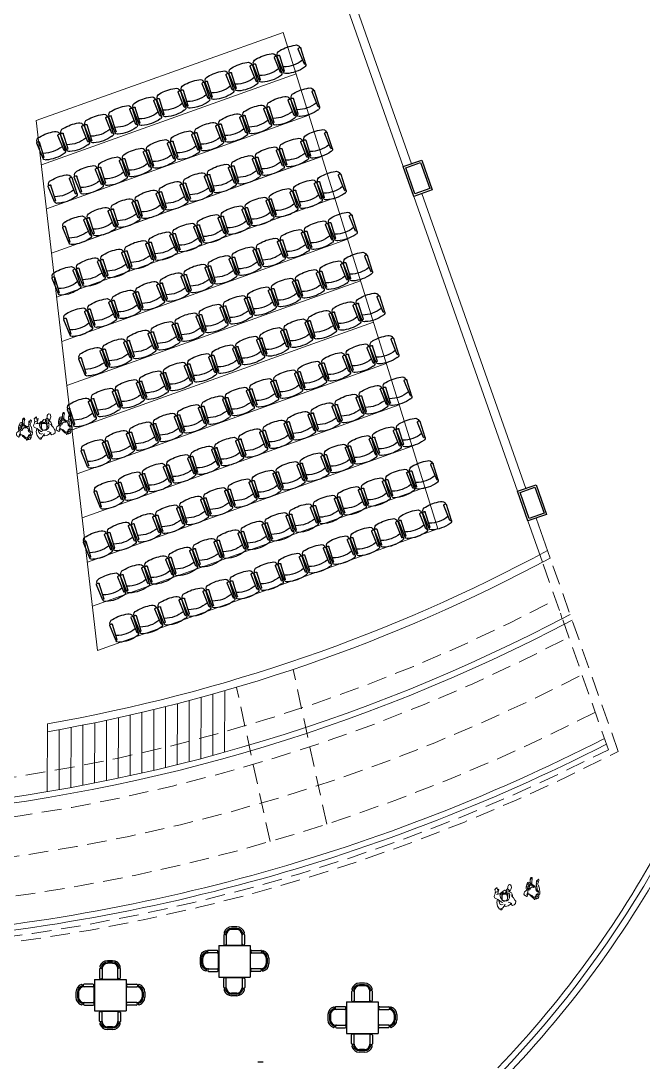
# Model space of a CAD drawing. Header units: millimetres. Extents: x 383 to 523, y 252 to 344.
# Drawn here: x 434.99 to 450.79, y 279.13 to 305.58 of the extents above; entities that cross this region are included whole.
import ezdxf

# ---------------------------------------------------------------- set-up
doc = ezdxf.new("R2010")
doc.units = ezdxf.units.MM
doc.header["$MEASUREMENT"] = 0
doc.linetypes.add('ACAD_ISO02W100', pattern=[15, 12, -3])
doc.linetypes.add('DASHED', pattern=[0.75, 0.5, -0.25])
doc.layers.add('cubierta', color=1, linetype='ACAD_ISO02W100', lineweight=15)
doc.layers.add('muros', color=5, linetype='Continuous', lineweight=30)
doc.layers.add('muebles', color=193, linetype='Continuous')

# ---------------------------------------------------------------- blocks, each defined once
blk = doc.blocks.new('sillas')
for p, q in [((-0.864, -0.083), (-0.88, -0.471)), ((-0.833, -0.098), (-0.866, -0.098)), ((-0.831, -0.1), (-0.816, -0.471)), ((-0.81, -0.032), (-0.83, -0.038)), ((-0.366, -0.032), (-0.346, -0.038)), ((-0.345, -0.1), (-0.36, -0.471)), ((-0.343, -0.098), (-0.315, -0.098)), ((-0.312, -0.083), (-0.296, -0.471)), ((-0.276, -0.083), (-0.292, -0.471)), ((-0.245, -0.098), (-0.278, -0.098)), ((-0.243, -0.1), (-0.228, -0.471)), ((-0.222, -0.032), (-0.242, -0.038)), ((0.222, -0.032), (0.242, -0.038)), ((0.243, -0.1), (0.228, -0.471)), ((0.245, -0.098), (0.273, -0.098)), ((0.276, -0.083), (0.292, -0.471)), ((-0.857, -0.49), (-0.839, -0.49)), ((-0.319, -0.49), (-0.337, -0.49)), ((-0.269, -0.49), (-0.251, -0.49)), ((0.269, -0.49), (0.251, -0.49))]:
    blk.add_line(p, q)
at = {"extrusion": (0, 0, -1)}
for centre, major_axis, start_param, end_param in [((-0.588, -0.865), (0, 0.865), 6.012219, 6.554151), ((0, -0.865), (0, 0.865), 6.012219, 6.554151), ((-0.816, -0.086), (0, 0.05), 4.756727, 5.996604), ((-0.833, -0.1), (0, 0.00125), 0, 1.526458), ((-0.588, -0.91), (0, 0.752), 5.961717, 6.604653), ((-0.36, -0.086), (0, 0.05), 0.286582, 1.526458), ((-0.343, -0.1), (0, 0.00125), 4.756727, 6.283185), ((-0.228, -0.086), (0, 0.05), 4.756727, 5.996604), ((-0.245, -0.1), (0, 0.00125), 0, 1.526458), ((0, -0.91), (0, 0.752), 5.961717, 6.604653), ((0.228, -0.086), (0, 0.05), 0.286582, 1.526458), ((0.245, -0.1), (0, 0.00125), 4.756727, 6.283185), ((-0.862, -0.471), (0, 0.0192), 2.888252, 4.744314), ((-0.834, -0.471), (0, 0.0192), 1.538871, 3.394933), ((-0.342, -0.471), (0, 0.0192), 2.888252, 4.744314), ((-0.314, -0.471), (0, 0.0192), 1.538871, 3.394933), ((-0.274, -0.471), (0, 0.0192), 2.888252, 4.744314), ((-0.246, -0.471), (0, 0.0192), 1.538871, 3.394933), ((0.246, -0.471), (0, 0.0192), 2.888252, 4.744314), ((0.274, -0.471), (0, 0.0192), 1.538871, 3.394933), ((-0.775, -0.489), (0, 0.0923), 3.135407, 4.699897), ((-0.588, 0.448), (0, 1.048), 2.954833, 3.328352), ((-0.401, -0.489), (0, 0.0923), 1.583289, 3.147778), ((-0.187, -0.489), (0, 0.0923), 3.135407, 4.699897), ((0, 0.448), (0, 1.048), 2.954833, 3.328352), ((0.187, -0.489), (0, 0.0923), 1.583289, 3.147778)]:
    blk.add_ellipse(centre, major_axis=major_axis, ratio=0.958333, start_param=start_param, end_param=end_param, dxfattribs=at)
blk = doc.blocks.new('h2')
at = {"layer": 'muebles', "lineweight": 0}
for p, q in [((-0.334, 0.036), (-0.331, 0.054)), ((-0.321, 0.016), (-0.334, 0.036)), ((-0.331, 0.054), (-0.311, 0.067)), ((-0.288, 0.008), (-0.321, 0.016)), ((-0.311, 0.08), (-0.239, 0.126)), ((-0.31, 0.055), (-0.311, 0.08)), ((-0.283, -0.002), (-0.31, 0.055)), ((-0.239, 0.126), (-0.14, 0.141)), ((-0.209, 0.022), (-0.194, 0.054)), ((-0.196, -0.015), (-0.209, 0.022)), ((-0.194, 0.054), (-0.157, 0.073)), ((-0.157, 0.073), (-0.078, 0.095)), ((-0.147, -0.01), (-0.139, 0.024)), ((-0.14, 0.141), (-0.06, 0.118)), ((-0.139, 0.024), (-0.096, 0.07)), ((-0.083, 0.008), (-0.102, -0.01)), ((-0.096, 0.07), (-0.063, 0.111)), ((-0.05, 0.027), (-0.083, 0.008)), ((-0.079, -0.004), (-0.044, 0)), ((-0.063, 0.111), (-0.04, 0.154)), ((-0.059, 0.005), (-0.056, 0.01)), ((-0.055, -0.002), (-0.059, 0.005)), ((-0.056, 0.01), (-0.025, 0)), ((-0.023, 0.039), (-0.05, 0.027)), ((-0.044, 0), (-0.009, 0.002)), ((-0.04, 0.154), (-0.022, 0.187)), ((0.021, 0.045), (-0.023, 0.039)), ((-0.022, 0.187), (0.014, 0.198)), ((-0.014, -0.002), (0.026, 0.004)), ((-0.009, 0.002), (0.019, -0.004)), ((0.014, 0.198), (0.051, 0.187)), ((0.052, 0.05), (0.021, 0.045)), ((0.026, 0.004), (0.07, -0.009)), ((0.051, 0.187), (0.084, 0.17)), ((0.056, 0.014), (0.052, 0.05)), ((0.065, 0.045), (0.056, 0.014)), ((0.072, 0.108), (0.064, 0.137)), ((0.077, 0.029), (0.065, 0.045)), ((0.069, 0.106), (0.069, 0.09)), ((0.069, 0.09), (0.075, 0.059)), ((0.077, 0.1), (0.072, 0.108)), ((0.075, 0.059), (0.084, 0.036)), ((0.102, 0.091), (0.077, 0.1)), ((0.087, 0.003), (0.077, 0.029)), ((0.084, 0.17), (0.107, 0.17)), ((0.084, 0.036), (0.111, -0.001)), ((0.1, -0.015), (0.087, 0.003)), ((0.126, 0.101), (0.102, 0.091)), ((0.107, 0.17), (0.121, 0.152)), ((0.158, 0.165), (0.121, 0.156)), ((0.121, 0.152), (0.13, 0.118)), ((0.13, 0.118), (0.126, 0.101)), ((0.131, 0.098), (0.149, 0.082)), ((0.149, 0.082), (0.181, 0.072)), ((0.194, 0.17), (0.158, 0.165)), ((0.172, 0.101), (0.228, 0.106)), ((0.181, 0.091), (0.172, 0.101)), ((0.197, 0.08), (0.181, 0.091)), ((0.181, 0.072), (0.197, 0.08)), ((0.187, 0.156), (0.199, 0.16)), ((0.215, 0.151), (0.187, 0.156)), ((0.2, 0.167), (0.194, 0.17)), ((0.199, 0.16), (0.2, 0.167)), ((0.205, 0.141), (0.217, 0.142)), ((0.23, 0.137), (0.205, 0.141)), ((0.218, 0.149), (0.215, 0.151)), ((0.215, 0.123), (0.228, 0.126)), ((0.227, 0.121), (0.215, 0.123)), ((0.217, 0.142), (0.218, 0.149)), ((0.235, 0.113), (0.227, 0.121)), ((0.228, 0.126), (0.233, 0.134)), ((0.228, 0.106), (0.235, 0.113)), ((0.233, 0.134), (0.23, 0.137)), ((-0.241, -0.038), (-0.283, -0.002)), ((-0.25, -0.058), (-0.265, -0.019)), ((-0.259, -0.075), (-0.242, -0.056)), ((-0.244, -0.142), (-0.259, -0.075)), ((-0.216, -0.195), (-0.244, -0.142)), ((-0.242, -0.056), (-0.219, -0.053)), ((-0.211, -0.053), (-0.241, -0.038)), ((-0.239, -0.252), (-0.216, -0.219)), ((-0.227, -0.296), (-0.239, -0.252)), ((-0.219, -0.053), (-0.203, -0.065)), ((-0.186, -0.213), (-0.216, -0.195)), ((-0.216, -0.219), (-0.188, -0.218)), ((-0.203, -0.065), (-0.211, -0.053)), ((-0.191, -0.236), (-0.162, -0.191)), ((-0.188, -0.218), (-0.191, -0.236)), ((-0.162, -0.191), (-0.15, -0.15)), ((-0.102, -0.01), (-0.116, -0.029)), ((-0.116, -0.029), (-0.116, -0.066)), ((-0.116, -0.066), (-0.114, -0.116)), ((-0.114, -0.116), (-0.088, -0.16)), ((-0.109, -0.079), (-0.108, -0.048)), ((-0.105, -0.107), (-0.109, -0.079)), ((-0.108, -0.048), (-0.099, -0.026)), ((-0.092, -0.124), (-0.105, -0.107)), ((-0.099, -0.026), (-0.079, -0.004)), ((-0.078, -0.132), (-0.092, -0.124)), ((-0.088, -0.16), (-0.045, -0.186)), ((-0.055, -0.136), (-0.078, -0.132)), ((-0.055, -0.133), (-0.059, -0.137)), ((-0.059, -0.137), (-0.056, -0.141)), ((-0.056, -0.141), (-0.032, -0.138)), ((-0.031, -0.138), (-0.055, -0.136)), ((-0.03, -0.15), (-0.051, -0.142)), ((-0.004, -0.255), (-0.05, -0.293)), ((-0.045, -0.186), (0.006, -0.193)), ((-0.012, -0.138), (-0.031, -0.138)), ((0.011, -0.15), (-0.03, -0.15)), ((0.015, -0.133), (-0.012, -0.138)), ((0.013, -0.259), (-0.004, -0.255)), ((0.046, -0.264), (0.005, -0.268)), ((0.006, -0.193), (0.041, -0.198)), ((0.052, -0.145), (0.011, -0.15)), ((0.034, -0.224), (0.013, -0.259)), ((0.042, -0.127), (0.015, -0.133)), ((0.019, -0.004), (0.042, -0.007)), ((0.041, -0.198), (0.051, -0.168)), ((0.042, -0.007), (0.053, -0.012)), ((0.055, -0.115), (0.042, -0.127)), ((0.079, -0.249), (0.046, -0.264)), ((0.057, -0.032), (0.048, -0.017)), ((0.048, -0.115), (0.057, -0.1)), ((0.051, -0.168), (0.069, -0.195)), ((0.082, -0.132), (0.052, -0.145)), ((0.053, -0.012), (0.058, -0.021)), ((0.062, -0.1), (0.055, -0.115)), ((0.062, -0.051), (0.057, -0.032)), ((0.057, -0.1), (0.059, -0.086)), ((0.058, -0.021), (0.063, -0.037)), ((0.058, -0.065), (0.062, -0.051)), ((0.058, -0.076), (0.058, -0.065)), ((0.059, -0.086), (0.058, -0.076)), ((0.064, -0.09), (0.062, -0.1)), ((0.063, -0.037), (0.064, -0.053)), ((0.064, -0.053), (0.073, -0.059)), ((0.072, -0.081), (0.064, -0.085)), ((0.064, -0.085), (0.064, -0.09)), ((0.069, -0.195), (0.08, -0.176)), ((0.07, -0.009), (0.088, -0.017)), ((0.081, -0.075), (0.072, -0.081)), ((0.073, -0.059), (0.082, -0.064)), ((0.074, -0.048), (0.098, -0.042)), ((0.075, -0.091), (0.074, -0.091)), ((0.097, -0.099), (0.075, -0.091)), ((0.103, -0.214), (0.079, -0.249)), ((0.08, -0.176), (0.09, -0.149)), ((0.084, -0.069), (0.081, -0.075)), ((0.082, -0.064), (0.084, -0.069)), ((0.103, -0.109), (0.082, -0.132)), ((0.088, -0.017), (0.09, -0.024)), ((0.09, -0.024), (0.1, -0.015)), ((0.09, -0.149), (0.1, -0.132)), ((0.111, -0.001), (0.095, -0.006)), ((0.113, -0.109), (0.097, -0.099)), ((0.098, -0.042), (0.125, -0.032)), ((0.1, -0.132), (0.108, -0.114)), ((0.107, -0.195), (0.103, -0.214)), ((0.105, -0.208), (0.139, -0.204)), ((0.125, -0.185), (0.107, -0.195)), ((0.108, -0.114), (0.131, -0.132)), ((0.111, -0.009), (0.118, -0.024)), ((0.139, -0.117), (0.113, -0.109)), ((0.118, -0.024), (0.12, -0.029)), ((0.12, -0.211), (0.167, -0.236)), ((0.125, -0.032), (0.159, -0.071)), ((0.141, -0.16), (0.125, -0.185)), ((0.131, -0.132), (0.141, -0.16)), ((0.159, -0.071), (0.139, -0.117)), ((0.139, -0.204), (0.161, -0.188)), ((0.164, -0.122), (0.149, -0.109)), ((0.161, -0.188), (0.181, -0.168)), ((0.179, -0.147), (0.164, -0.122)), ((0.167, -0.236), (0.215, -0.254)), ((0.181, -0.168), (0.179, -0.147)), ((0.223, -0.163), (0.182, -0.147)), ((0.215, -0.254), (0.259, -0.252)), ((0.251, -0.167), (0.223, -0.163)), ((0.279, -0.183), (0.251, -0.167)), ((0.259, -0.252), (0.287, -0.239)), ((0.294, -0.209), (0.279, -0.183)), ((0.287, -0.239), (0.294, -0.209)), ((-0.198, -0.336), (-0.227, -0.296)), ((-0.139, -0.342), (-0.198, -0.336)), ((-0.112, -0.324), (-0.139, -0.342)), ((-0.05, -0.293), (-0.112, -0.324)), ((0.005, -0.268), (-0.02, -0.268))]:
    blk.add_line(p, q, dxfattribs=at)
blk = doc.blocks.new('m1')
at = {"lineweight": 0}
for p, q in [((-0.229, 0.084), (-0.232, 0.072)), ((-0.232, 0.072), (-0.223, 0.06)), ((-0.216, 0.113), (-0.229, 0.084)), ((-0.223, 0.06), (-0.208, 0.051)), ((-0.209, 0.131), (-0.216, 0.113)), ((-0.181, 0.146), (-0.209, 0.131)), ((-0.208, 0.051), (-0.179, 0.052)), ((-0.165, 0.008), (-0.199, -0.017)), ((-0.183, 0.071), (-0.189, 0.066)), ((-0.162, 0.065), (-0.183, 0.071)), ((-0.158, 0.143), (-0.181, 0.146)), ((-0.179, 0.052), (-0.153, 0.051)), ((-0.166, 0.011), (-0.173, -0.006)), ((-0.151, 0.046), (-0.166, 0.03)), ((-0.166, 0.03), (-0.166, 0.011)), ((-0.15, 0.057), (-0.162, 0.065)), ((-0.124, 0.14), (-0.158, 0.143)), ((-0.153, 0.051), (-0.15, 0.057)), ((-0.127, 0.06), (-0.151, 0.046)), ((-0.115, 0.057), (-0.127, 0.06)), ((-0.1, 0.116), (-0.124, 0.14)), ((-0.1, 0.057), (-0.115, 0.057)), ((-0.062, 0.088), (-0.1, 0.116)), ((-0.082, 0.066), (-0.1, 0.057)), ((-0.074, 0.061), (-0.082, 0.066)), ((-0.054, 0.036), (-0.074, 0.061)), ((-0.07, 0.096), (-0.025, 0.11)), ((-0.028, 0.045), (-0.062, 0.088)), ((-0.051, 0.019), (-0.054, 0.036)), ((-0.035, 0.011), (-0.051, 0.019)), ((-0.043, 0.069), (-0.037, 0.088)), ((-0.008, 0.007), (-0.035, 0.011)), ((-0.03, 0.053), (-0.006, 0.094)), ((0.019, 0.036), (-0.03, 0.047)), ((-0.01, 0.007), (-0.028, 0.045)), ((-0.025, 0.11), (0.013, 0.116)), ((0.008, -0.007), (-0.008, 0.007)), ((0.008, 0.043), (0.021, 0.1)), ((0.013, 0.116), (0.092, 0.108)), ((0.045, 0.035), (0.019, 0.036)), ((0.027, 0.04), (0.071, 0.094)), ((0.062, 0.025), (0.045, 0.035)), ((0.057, 0.035), (0.11, 0.069)), ((0.069, -0.002), (0.062, 0.025)), ((0.068, 0.018), (0.123, 0.042)), ((0.071, -0.014), (0.109, 0.002)), ((0.092, 0.108), (0.128, 0.089)), ((0.119, 0.007), (0.099, -0.016)), ((0.13, 0.039), (0.119, 0.007)), ((0.128, 0.089), (0.14, 0.065)), ((0.14, 0.065), (0.13, 0.039)), ((0.134, 0.037), (0.158, 0.035)), ((0.158, 0.035), (0.187, 0.039)), ((0.187, 0.039), (0.214, 0.041)), ((0.2, 0.037), (0.221, 0.033)), ((0.214, 0.041), (0.239, 0.037)), ((0.221, 0.033), (0.236, 0.02)), ((0.235, 0.01), (0.226, -0.001)), ((0.236, 0.02), (0.235, 0.01)), ((0.239, 0.037), (0.258, 0.024)), ((0.264, 0.01), (0.256, 0)), ((0.258, 0.024), (0.264, 0.01)), ((-0.279, -0.13), (-0.282, -0.139)), ((-0.282, -0.139), (-0.277, -0.145)), ((-0.257, -0.118), (-0.279, -0.13)), ((-0.277, -0.145), (-0.263, -0.151)), ((-0.241, -0.087), (-0.262, -0.139)), ((-0.262, -0.139), (-0.258, -0.193)), ((-0.258, -0.193), (-0.241, -0.217)), ((-0.217, -0.133), (-0.25, -0.157)), ((-0.194, -0.153), (-0.249, -0.184)), ((-0.224, -0.11), (-0.245, -0.112)), ((-0.216, -0.051), (-0.241, -0.087)), ((-0.241, -0.217), (-0.199, -0.236)), ((-0.217, -0.09), (-0.229, -0.082)), ((-0.215, -0.09), (-0.221, -0.112)), ((-0.221, -0.112), (-0.208, -0.141)), ((-0.198, -0.063), (-0.217, -0.06)), ((-0.199, -0.017), (-0.216, -0.051)), ((-0.198, -0.065), (-0.215, -0.09)), ((-0.208, -0.141), (-0.177, -0.162)), ((-0.182, -0.163), (-0.208, -0.219)), ((-0.185, -0.041), (-0.2, -0.036)), ((-0.199, -0.236), (-0.152, -0.23)), ((-0.186, -0.053), (-0.198, -0.065)), ((-0.186, -0.016), (-0.188, -0.013)), ((-0.18, -0.034), (-0.186, -0.053)), ((-0.173, -0.006), (-0.182, -0.017)), ((-0.182, -0.017), (-0.18, -0.034)), ((-0.177, -0.162), (-0.156, -0.16)), ((-0.159, -0.164), (-0.166, -0.223)), ((-0.156, -0.16), (-0.136, -0.176)), ((-0.152, -0.23), (-0.142, -0.223)), ((-0.144, -0.177), (-0.148, -0.196)), ((-0.148, -0.196), (-0.147, -0.215)), ((-0.147, -0.215), (-0.139, -0.234)), ((-0.139, -0.234), (-0.117, -0.253)), ((-0.136, -0.176), (-0.132, -0.192)), ((-0.132, -0.192), (-0.116, -0.206)), ((-0.117, -0.253), (-0.07, -0.248)), ((-0.116, -0.206), (-0.094, -0.204)), ((-0.094, -0.204), (-0.078, -0.192)), ((-0.078, -0.192), (-0.066, -0.178)), ((-0.06, -0.212), (-0.075, -0.223)), ((-0.07, -0.248), (-0.002, -0.225)), ((-0.066, -0.178), (-0.054, -0.158)), ((-0.043, -0.193), (-0.06, -0.212)), ((-0.054, -0.158), (-0.048, -0.145)), ((-0.048, -0.145), (-0.029, -0.139)), ((-0.035, -0.177), (-0.043, -0.193)), ((-0.035, -0.176), (-0.031, -0.165)), ((-0.004, -0.165), (-0.035, -0.177)), ((-0.031, -0.165), (-0.022, -0.156)), ((-0.029, -0.139), (-0.006, -0.137)), ((-0.022, -0.156), (-0.017, -0.152)), ((-0.006, -0.137), (0.007, -0.129)), ((0.054, -0.152), (-0.004, -0.165)), ((-0.002, -0.225), (0.068, -0.203)), ((0.007, -0.129), (0.019, -0.117)), ((0.017, -0.016), (0.008, -0.007)), ((0.023, -0.031), (0.017, -0.016)), ((0.019, -0.117), (0.027, -0.105)), ((0.021, -0.061), (0.024, -0.046)), ((0.023, -0.069), (0.021, -0.061)), ((0.024, -0.046), (0.023, -0.031)), ((0.039, -0.072), (0.023, -0.069)), ((0.024, -0.037), (0.028, -0.044)), ((0.027, -0.105), (0.037, -0.1)), ((0.028, -0.044), (0.043, -0.053)), ((0.03, -0.062), (0.028, -0.068)), ((0.043, -0.056), (0.03, -0.062)), ((0.037, -0.1), (0.045, -0.082)), ((0.042, -0.072), (0.039, -0.072)), ((0.045, -0.069), (0.042, -0.072)), ((0.043, -0.053), (0.043, -0.056)), ((0.045, -0.082), (0.045, -0.069)), ((0.048, -0.149), (0.059, -0.136)), ((0.053, -0.057), (0.063, -0.023)), ((0.062, -0.087), (0.053, -0.057)), ((0.109, -0.127), (0.054, -0.152)), ((0.059, -0.136), (0.063, -0.116)), ((0.062, -0.043), (0.086, -0.029)), ((0.063, -0.116), (0.062, -0.087)), ((0.063, -0.023), (0.069, -0.002)), ((0.082, -0.042), (0.064, -0.083)), ((0.068, -0.203), (0.078, -0.189)), ((0.078, -0.189), (0.111, -0.17)), ((0.099, -0.016), (0.082, -0.042)), ((0.146, -0.005), (0.105, -0.01)), ((0.115, -0.135), (0.109, -0.127)), ((0.111, -0.17), (0.113, -0.164)), ((0.113, -0.164), (0.133, -0.166)), ((0.129, -0.135), (0.115, -0.135)), ((0.139, -0.124), (0.129, -0.135)), ((0.133, -0.166), (0.171, -0.178)), ((0.173, -0.123), (0.139, -0.124)), ((0.177, -0.004), (0.146, -0.005)), ((0.169, -0.141), (0.171, -0.136)), ((0.235, -0.146), (0.169, -0.141)), ((0.171, -0.136), (0.189, -0.131)), ((0.171, -0.178), (0.223, -0.181)), ((0.201, -0.123), (0.173, -0.123)), ((0.2, -0.006), (0.177, -0.004)), ((0.209, -0.004), (0.185, -0.002)), ((0.189, -0.131), (0.205, -0.129)), ((0.233, -0.008), (0.2, -0.006)), ((0.205, -0.129), (0.201, -0.123)), ((0.226, -0.001), (0.209, -0.004)), ((0.223, -0.181), (0.227, -0.174)), ((0.227, -0.174), (0.235, -0.172)), ((0.256, 0), (0.233, -0.008)), ((0.235, -0.172), (0.234, -0.165)), ((0.234, -0.165), (0.243, -0.165)), ((0.238, -0.154), (0.235, -0.146)), ((0.244, -0.157), (0.238, -0.154)), ((0.243, -0.165), (0.244, -0.157))]:
    blk.add_line(p, q, dxfattribs=at)

msp = doc.modelspace()

# ---------------------------------------------------------------- linework, layer by layer
at = {"layer": 'cubierta', "linetype": 'ACAD_ISO02W100', "lineweight": 18, "ltscale": 0.2}
msp.add_arc((428.383, 297.242), 32.252, 181.8805, 44.9344, dxfattribs=at)
at = {"layer": 'muebles'}
for p, q in [((436.083, 302.289), (435.929, 302.667)), ((435.965, 302.702), (435.946, 302.695)), ((436.123, 302.284), (435.996, 302.691)), ((435.552, 302.079), (435.391, 302.474)), ((435.407, 302.502), (435.427, 302.509)), ((435.579, 302.107), (435.458, 302.498)), ((435.579, 302.106), (435.549, 302.095)), ((436.085, 302.288), (436.119, 302.3)), ((436.086, 302.21), (436.104, 302.224)), ((435.627, 302.045), (435.604, 302.044)), ((436.375, 301.187), (436.221, 301.566)), ((436.257, 301.601), (436.237, 301.594)), ((436.415, 301.183), (436.288, 301.59)), ((435.844, 300.978), (435.682, 301.373)), ((435.699, 301.401), (435.719, 301.408)), ((435.871, 301.006), (435.75, 301.397)), ((436.377, 301.187), (436.411, 301.199)), ((436.378, 301.109), (436.396, 301.123)), ((435.87, 301.005), (435.841, 300.994)), ((435.919, 300.944), (435.896, 300.943)), ((436.744, 300.138), (436.589, 300.517)), ((436.625, 300.552), (436.606, 300.545)), ((436.783, 300.134), (436.656, 300.541)), ((436.212, 299.928), (436.051, 300.324)), ((436.068, 300.352), (436.087, 300.359)), ((436.24, 299.957), (436.118, 300.348)), ((436.745, 300.138), (436.78, 300.15)), ((436.747, 300.06), (436.765, 300.074)), ((436.239, 299.956), (436.209, 299.945)), ((436.287, 299.895), (436.265, 299.894)), ((437.091, 299.078), (436.937, 299.456)), ((436.973, 299.492), (436.954, 299.485)), ((437.131, 299.073), (437.004, 299.48)), ((436.472, 298.853), (436.318, 299.231)), ((436.354, 299.267), (436.334, 299.26)), ((436.512, 298.848), (436.385, 299.255)), ((436.56, 298.868), (436.399, 299.263)), ((436.415, 299.291), (436.435, 299.298)), ((436.587, 298.897), (436.466, 299.287)), ((435.941, 298.643), (435.779, 299.038)), ((435.796, 299.066), (435.816, 299.073)), ((435.968, 298.672), (435.846, 299.062)), ((437.093, 299.077), (437.127, 299.089)), ((437.094, 298.999), (437.112, 299.013)), ((435.967, 298.67), (435.938, 298.659)), ((436.474, 298.852), (436.508, 298.864)), ((436.475, 298.774), (436.493, 298.788)), ((436.587, 298.895), (436.557, 298.884)), ((436.635, 298.834), (436.612, 298.833)), ((436.016, 298.609), (435.993, 298.608)), ((437.379, 298.038), (437.224, 298.416)), ((437.261, 298.452), (437.241, 298.445)), ((437.419, 298.033), (437.292, 298.44)), ((436.767, 297.803), (436.613, 298.182)), ((436.649, 298.217), (436.63, 298.21)), ((436.807, 297.798), (436.68, 298.206)), ((436.847, 297.828), (436.686, 298.223)), ((436.703, 298.251), (436.722, 298.258)), ((436.875, 297.857), (436.753, 298.247)), ((436.236, 297.593), (436.075, 297.988)), ((436.091, 298.017), (436.111, 298.024)), ((436.263, 297.622), (436.142, 298.012)), ((436.874, 297.855), (436.845, 297.844)), ((437.381, 298.037), (437.415, 298.049)), ((437.382, 297.96), (437.4, 297.973)), ((436.263, 297.62), (436.233, 297.61)), ((436.769, 297.802), (436.803, 297.815)), ((436.77, 297.725), (436.789, 297.738)), ((436.922, 297.794), (436.9, 297.793)), ((436.311, 297.56), (436.288, 297.559)), ((436.184, 295.727), (436.203, 295.734)), ((436.86, 295.514), (436.705, 295.892)), ((436.742, 295.928), (436.722, 295.921)), ((436.899, 295.509), (436.772, 295.916)), ((436.328, 295.304), (436.167, 295.699)), ((436.356, 295.333), (436.234, 295.723)), ((436.862, 295.513), (436.896, 295.525)), ((436.355, 295.331), (436.325, 295.32)), ((436.403, 295.27), (436.381, 295.269)), ((436.863, 295.435), (436.881, 295.449)), ((436.538, 294.675), (436.558, 294.682)), ((436.711, 294.28), (436.589, 294.67)), ((437.214, 294.461), (437.06, 294.84)), ((437.096, 294.875), (437.077, 294.868)), ((437.254, 294.456), (437.127, 294.864)), ((436.683, 294.251), (436.522, 294.646)), ((437.216, 294.46), (437.25, 294.473)), ((436.71, 294.278), (436.68, 294.268)), ((436.758, 294.218), (436.735, 294.217)), ((437.218, 294.383), (437.236, 294.396)), ((436.866, 293.631), (436.885, 293.638)), ((437.038, 293.237), (436.916, 293.627)), ((437.542, 293.418), (437.387, 293.796)), ((437.423, 293.832), (437.404, 293.825)), ((437.581, 293.413), (437.454, 293.82)), ((437.01, 293.208), (436.849, 293.603)), ((437.543, 293.417), (437.578, 293.429)), ((437.545, 293.339), (437.563, 293.353)), ((437.037, 293.235), (437.007, 293.224)), ((437.085, 293.174), (437.063, 293.173)), ((440.47, 282.564), (440.337, 282.564)), ((440.47, 282.524), (440.337, 282.524)), ((440.137, 282.349), (440.137, 282.123)), ((440.183, 282.369), (440.157, 282.369)), ((440.203, 282.364), (440.203, 282.118)), ((440.47, 282.498), (440.337, 282.498)), ((440.603, 282.118), (440.603, 282.364)), ((440.65, 282.378), (440.623, 282.378)), ((440.67, 282.132), (440.67, 282.358)), ((440.011, 282.09), (440.011, 281.29)), ((440.011, 282.09), (440.811, 282.09)), ((440.157, 282.103), (440.183, 282.103)), ((440.223, 282.098), (440.583, 282.098)), ((440.623, 282.112), (440.65, 282.112)), ((440.811, 282.09), (440.811, 281.29)), ((439.537, 281.768), (439.537, 281.635)), ((439.577, 281.768), (439.577, 281.635)), ((439.603, 281.768), (439.603, 281.635)), ((439.723, 281.948), (439.723, 281.922)), ((439.983, 281.902), (439.737, 281.902)), ((439.969, 281.968), (439.743, 281.968)), ((439.989, 281.922), (439.989, 281.948)), ((440.003, 281.522), (440.003, 281.882)), ((440.819, 281.522), (440.819, 281.882)), ((440.833, 281.922), (440.833, 281.948)), ((440.839, 281.902), (441.085, 281.902)), ((440.853, 281.968), (441.079, 281.968)), ((441.099, 281.948), (441.099, 281.922)), ((441.219, 281.768), (441.219, 281.635)), ((441.245, 281.768), (441.245, 281.635)), ((441.285, 281.768), (441.285, 281.635)), ((436.985, 281.49), (436.985, 281.264)), ((437.031, 281.51), (437.005, 281.51)), ((437.051, 281.505), (437.051, 281.259)), ((437.318, 281.705), (437.185, 281.705)), ((437.318, 281.665), (437.185, 281.665)), ((437.318, 281.639), (437.185, 281.639)), ((437.451, 281.259), (437.451, 281.505)), ((437.498, 281.519), (437.471, 281.519)), ((437.518, 281.273), (437.518, 281.499)), ((439.732, 281.482), (439.732, 281.455)), ((439.737, 281.502), (439.983, 281.502)), ((439.998, 281.455), (439.998, 281.482)), ((440.823, 281.455), (440.823, 281.482)), ((441.085, 281.502), (440.839, 281.502)), ((441.09, 281.482), (441.09, 281.455)), ((436.859, 281.231), (436.859, 280.431)), ((436.859, 281.231), (437.659, 281.231)), ((437.005, 281.244), (437.031, 281.244)), ((437.071, 281.239), (437.431, 281.239)), ((437.471, 281.253), (437.498, 281.253)), ((437.659, 281.231), (437.659, 280.431)), ((439.752, 281.435), (439.978, 281.435)), ((440.011, 281.29), (440.811, 281.29)), ((440.137, 281.031), (440.137, 281.257)), ((440.157, 281.277), (440.183, 281.277)), ((440.203, 281.016), (440.203, 281.262)), ((440.223, 281.282), (440.583, 281.282)), ((440.603, 281.262), (440.603, 281.016)), ((440.623, 281.268), (440.65, 281.268)), ((440.67, 281.248), (440.67, 281.022)), ((441.07, 281.435), (440.843, 281.435)), ((436.571, 281.089), (436.571, 281.062)), ((436.831, 281.042), (436.585, 281.042)), ((436.817, 281.109), (436.591, 281.109)), ((436.837, 281.062), (436.837, 281.089)), ((436.851, 280.662), (436.851, 281.022)), ((437.667, 280.662), (437.667, 281.022)), ((437.681, 281.062), (437.681, 281.089)), ((437.687, 281.042), (437.933, 281.042)), ((437.701, 281.109), (437.927, 281.109)), ((437.947, 281.089), (437.947, 281.062)), ((440.183, 281.011), (440.157, 281.011)), ((440.65, 281.002), (440.623, 281.002)), ((443.384, 280.917), (443.384, 280.691)), ((443.431, 280.937), (443.404, 280.937)), ((443.451, 280.933), (443.451, 280.686)), ((443.717, 281.133), (443.584, 281.133)), ((443.717, 281.093), (443.584, 281.093)), ((443.717, 281.066), (443.584, 281.066)), ((443.851, 280.686), (443.851, 280.933)), ((443.897, 280.947), (443.871, 280.947)), ((443.917, 280.7), (443.917, 280.927)), ((436.385, 280.909), (436.385, 280.776)), ((436.425, 280.909), (436.425, 280.776)), ((436.451, 280.909), (436.451, 280.776)), ((438.067, 280.909), (438.067, 280.776)), ((438.093, 280.909), (438.093, 280.776)), ((438.133, 280.909), (438.133, 280.776)), ((440.47, 280.882), (440.337, 280.882)), ((440.47, 280.856), (440.337, 280.856)), ((440.47, 280.816), (440.337, 280.816)), ((443.258, 280.658), (443.258, 279.858)), ((443.258, 280.658), (444.058, 280.658)), ((443.404, 280.671), (443.431, 280.671)), ((443.471, 280.666), (443.831, 280.666)), ((443.871, 280.68), (443.897, 280.68)), ((444.058, 280.658), (444.058, 279.858)), ((436.58, 280.622), (436.58, 280.596)), ((436.585, 280.642), (436.831, 280.642)), ((436.6, 280.576), (436.826, 280.576)), ((436.846, 280.596), (436.846, 280.622)), ((436.859, 280.431), (437.659, 280.431)), ((436.985, 280.172), (436.985, 280.398)), ((437.005, 280.418), (437.031, 280.418)), ((437.051, 280.157), (437.051, 280.403)), ((437.071, 280.423), (437.431, 280.423)), ((437.451, 280.403), (437.451, 280.157)), ((437.471, 280.409), (437.498, 280.409)), ((437.518, 280.389), (437.518, 280.163)), ((437.671, 280.596), (437.671, 280.622)), ((437.933, 280.642), (437.687, 280.642)), ((437.918, 280.576), (437.691, 280.576)), ((437.938, 280.622), (437.938, 280.596)), ((442.97, 280.516), (442.97, 280.49)), ((443.231, 280.47), (442.984, 280.47)), ((443.217, 280.536), (442.99, 280.536)), ((443.237, 280.49), (443.237, 280.516)), ((443.251, 280.09), (443.251, 280.45)), ((444.066, 280.09), (444.066, 280.45)), ((444.08, 280.49), (444.08, 280.516)), ((444.086, 280.47), (444.333, 280.47)), ((444.1, 280.536), (444.327, 280.536)), ((444.347, 280.516), (444.347, 280.49)), ((437.031, 280.152), (437.005, 280.152)), ((437.498, 280.143), (437.471, 280.143)), ((442.784, 280.336), (442.784, 280.203)), ((442.824, 280.336), (442.824, 280.203)), ((442.851, 280.336), (442.851, 280.203)), ((444.466, 280.336), (444.466, 280.203)), ((444.493, 280.336), (444.493, 280.203)), ((444.533, 280.336), (444.533, 280.203)), ((437.318, 280.023), (437.185, 280.023)), ((437.318, 279.997), (437.185, 279.997)), ((437.318, 279.957), (437.185, 279.957)), ((442.979, 280.05), (442.979, 280.023)), ((442.984, 280.07), (443.231, 280.07)), ((442.999, 280.003), (443.226, 280.003)), ((443.246, 280.023), (443.246, 280.05)), ((443.258, 279.858), (444.058, 279.858)), ((444.071, 280.023), (444.071, 280.05)), ((444.333, 280.07), (444.086, 280.07)), ((444.318, 280.003), (444.091, 280.003)), ((444.338, 280.05), (444.338, 280.023)), ((443.384, 279.599), (443.384, 279.826)), ((443.404, 279.846), (443.431, 279.846)), ((443.451, 279.584), (443.451, 279.831)), ((443.471, 279.851), (443.831, 279.851)), ((443.851, 279.831), (443.851, 279.584)), ((443.871, 279.836), (443.897, 279.836)), ((443.917, 279.816), (443.917, 279.59)), ((443.431, 279.579), (443.404, 279.579)), ((443.717, 279.451), (443.584, 279.451)), ((443.717, 279.424), (443.584, 279.424)), ((443.717, 279.384), (443.584, 279.384)), ((443.897, 279.57), (443.871, 279.57)), ((441.138, 279.128), (441.005, 279.128))]:
    msp.add_line(p, q, dxfattribs=at)
for centre, radius, start, end in [((440.337, 282.364), 0.2, 90, 162.6676), ((440.337, 282.364), 0.16, 90, 162.3675), ((440.47, 282.364), 0.2, 16.3092, 90), ((440.47, 282.364), 0.16, 16.3534, 90), ((440.157, 282.349), 0.02, 90, 180), ((440.165, 282.418), 0.02, 161.201, 343.8675), ((440.183, 282.349), 0.02, 0, 90), ((440.337, 282.364), 0.133, 90, 180), ((440.47, 282.364), 0.133, 0, 90), ((440.623, 282.358), 0.02, 90, 180), ((440.643, 282.415), 0.02, 196.1325, 16.5253), ((440.65, 282.358), 0.02, 0, 90), ((440.223, 281.764), 0.333, 90, 90), ((440.157, 282.123), 0.02, 180, 270), ((440.183, 282.123), 0.02, 270, 0), ((440.223, 282.118), 0.02, 180, 270), ((440.583, 282.118), 0.02, 270, 0), ((440.623, 282.132), 0.02, 180, 270), ((440.65, 282.132), 0.02, 270, 0), ((439.737, 281.768), 0.2, 106.3092, 180), ((439.737, 281.768), 0.16, 106.3534, 180), ((439.737, 281.768), 0.133, 90, 180), ((439.686, 281.941), 0.02, 286.1325, 106.5253), ((439.743, 281.948), 0.02, 90, 180), ((439.743, 281.922), 0.02, 180, 270), ((440.223, 281.616), 0.333, 270, 270), ((439.969, 281.948), 0.02, 0, 90), ((439.969, 281.922), 0.02, 270, 0), ((439.983, 281.882), 0.02, 0, 90), ((440.337, 281.522), 0.333, 180, 180), ((440.485, 281.522), 0.333, 0, 0), ((440.839, 281.882), 0.02, 90, 180), ((440.853, 281.948), 0.02, 90, 180), ((440.853, 281.922), 0.02, 180, 270), ((441.079, 281.948), 0.02, 360, 90), ((441.079, 281.922), 0.02, 270, 360), ((441.085, 281.768), 0.133, 360, 90), ((441.136, 281.941), 0.02, 73.4747, 253.8675), ((441.085, 281.768), 0.16, 360, 73.6466), ((441.085, 281.768), 0.2, 360, 73.6908), ((437.005, 281.49), 0.02, 90, 180), ((437.013, 281.559), 0.02, 161.201, 343.8675), ((437.185, 281.505), 0.2, 90, 162.6676), ((437.031, 281.49), 0.02, 0, 90), ((437.185, 281.505), 0.16, 90, 162.3675), ((437.185, 281.505), 0.133, 90, 180), ((437.318, 281.505), 0.2, 16.3092, 90), ((437.318, 281.505), 0.16, 16.3534, 90), ((437.318, 281.505), 0.133, 0, 90), ((437.471, 281.499), 0.02, 90, 180), ((437.491, 281.556), 0.02, 196.1325, 16.5253), ((437.498, 281.499), 0.02, 0, 90), ((439.737, 281.635), 0.2, 180, 252.6676), ((439.737, 281.635), 0.16, 180, 252.3675), ((439.737, 281.635), 0.133, 180, 270), ((439.683, 281.463), 0.02, 251.201, 73.8675), ((439.752, 281.482), 0.02, 90, 180), ((439.752, 281.455), 0.02, 180, 270), ((439.978, 281.482), 0.02, 0, 90), ((439.978, 281.455), 0.02, 270, 0), ((439.983, 281.522), 0.02, 270, 360), ((440.839, 281.522), 0.02, 180, 270), ((440.843, 281.482), 0.02, 90, 180), ((440.843, 281.455), 0.02, 180, 270), ((441.07, 281.482), 0.02, 360, 90), ((441.07, 281.455), 0.02, 270, 360), ((441.085, 281.635), 0.133, 270, 360), ((441.139, 281.463), 0.02, 106.1325, 288.799), ((441.085, 281.635), 0.16, 287.6325, 360), ((441.085, 281.635), 0.2, 287.3324, 360), ((437.071, 280.905), 0.333, 90, 90), ((437.005, 281.264), 0.02, 180, 270), ((437.031, 281.264), 0.02, 270, 0), ((437.071, 281.259), 0.02, 180, 270), ((437.431, 281.259), 0.02, 270, 0), ((437.471, 281.273), 0.02, 180, 270), ((437.498, 281.273), 0.02, 270, 0), ((440.157, 281.257), 0.02, 90, 180), ((440.183, 281.257), 0.02, 360, 90), ((440.223, 281.262), 0.02, 90, 180), ((440.583, 281.262), 0.02, 360, 90), ((440.623, 281.248), 0.02, 90, 180), ((440.65, 281.248), 0.02, 360, 90), ((436.585, 280.909), 0.2, 106.3092, 180), ((436.585, 280.909), 0.16, 106.3534, 180), ((436.585, 280.909), 0.133, 90, 180), ((436.534, 281.082), 0.02, 286.1325, 106.5253), ((436.591, 281.089), 0.02, 90, 180), ((436.591, 281.062), 0.02, 180, 270), ((437.071, 280.757), 0.333, 270, 270), ((436.817, 281.089), 0.02, 0, 90), ((436.817, 281.062), 0.02, 270, 0), ((436.831, 281.022), 0.02, 0, 90), ((437.185, 280.662), 0.333, 180, 180), ((437.333, 280.662), 0.333, 0, 0), ((437.687, 281.022), 0.02, 90, 180), ((437.701, 281.089), 0.02, 90, 180), ((437.701, 281.062), 0.02, 180, 270), ((437.927, 281.089), 0.02, 360, 90), ((437.927, 281.062), 0.02, 270, 360), ((437.933, 280.909), 0.133, 360, 90), ((437.984, 281.082), 0.02, 73.4747, 253.8675), ((437.933, 280.909), 0.16, 360, 73.6466), ((437.933, 280.909), 0.2, 360, 73.6908), ((440.157, 281.031), 0.02, 180, 270), ((440.165, 280.962), 0.02, 16.1325, 198.799), ((440.337, 281.016), 0.2, 197.3324, 270), ((440.183, 281.031), 0.02, 270, 360), ((440.337, 281.016), 0.16, 197.6325, 270), ((440.337, 281.016), 0.133, 180, 270), ((440.47, 281.016), 0.133, 270, 360), ((440.47, 281.016), 0.16, 270, 343.6466), ((440.47, 281.016), 0.2, 270, 343.6908), ((440.623, 281.022), 0.02, 180, 270), ((440.643, 280.965), 0.02, 343.4747, 163.8675), ((440.65, 281.022), 0.02, 270, 360), ((443.404, 280.917), 0.02, 90, 180), ((443.412, 280.987), 0.02, 161.201, 343.8675), ((443.584, 280.933), 0.2, 90, 162.6676), ((443.431, 280.917), 0.02, 0, 90), ((443.584, 280.933), 0.16, 90, 162.3675), ((443.584, 280.933), 0.133, 90, 180), ((443.717, 280.933), 0.2, 16.3092, 90), ((443.717, 280.933), 0.16, 16.3534, 90), ((443.717, 280.933), 0.133, 0, 90), ((443.871, 280.927), 0.02, 90, 180), ((443.89, 280.983), 0.02, 196.1325, 16.5253), ((443.897, 280.927), 0.02, 0, 90), ((436.585, 280.776), 0.2, 180, 252.6676), ((436.585, 280.776), 0.16, 180, 252.3675), ((436.585, 280.776), 0.133, 180, 270), ((436.831, 280.662), 0.02, 270, 360), ((437.687, 280.662), 0.02, 180, 270), ((437.933, 280.776), 0.133, 270, 360), ((437.933, 280.776), 0.16, 287.6325, 360), ((437.933, 280.776), 0.2, 287.3324, 360), ((443.471, 280.333), 0.333, 90, 90), ((443.404, 280.691), 0.02, 180, 270), ((443.431, 280.691), 0.02, 270, 0), ((443.471, 280.686), 0.02, 180, 270), ((443.831, 280.686), 0.02, 270, 0), ((443.871, 280.7), 0.02, 180, 270), ((443.897, 280.7), 0.02, 270, 0), ((436.531, 280.604), 0.02, 251.201, 73.8675), ((436.6, 280.622), 0.02, 90, 180), ((436.6, 280.596), 0.02, 180, 270), ((436.826, 280.622), 0.02, 0, 90), ((436.826, 280.596), 0.02, 270, 0), ((437.005, 280.398), 0.02, 90, 180), ((437.031, 280.398), 0.02, 360, 90), ((437.071, 280.403), 0.02, 90, 180), ((437.431, 280.403), 0.02, 360, 90), ((437.471, 280.389), 0.02, 90, 180), ((437.498, 280.389), 0.02, 360, 90), ((437.691, 280.622), 0.02, 90, 180), ((437.691, 280.596), 0.02, 180, 270), ((437.918, 280.622), 0.02, 360, 90), ((437.918, 280.596), 0.02, 270, 360), ((437.987, 280.604), 0.02, 106.1325, 288.799), ((442.984, 280.336), 0.2, 106.3092, 180), ((442.984, 280.336), 0.16, 106.3534, 180), ((442.984, 280.336), 0.133, 90, 180), ((442.934, 280.509), 0.02, 286.1325, 106.5253), ((442.99, 280.516), 0.02, 90, 180), ((442.99, 280.49), 0.02, 180, 270), ((443.471, 280.184), 0.333, 270, 270), ((443.217, 280.516), 0.02, 0, 90), ((443.217, 280.49), 0.02, 270, 0), ((443.231, 280.45), 0.02, 0, 90), ((443.584, 280.09), 0.333, 180, 180), ((443.733, 280.09), 0.333, 0, 0), ((444.086, 280.45), 0.02, 90, 180), ((444.1, 280.516), 0.02, 90, 180), ((444.1, 280.49), 0.02, 180, 270), ((444.327, 280.516), 0.02, 360, 90), ((444.327, 280.49), 0.02, 270, 360), ((444.333, 280.336), 0.133, 360, 90), ((444.383, 280.509), 0.02, 73.4747, 253.8675), ((444.333, 280.336), 0.16, 360, 73.6466), ((444.333, 280.336), 0.2, 360, 73.6908), ((437.005, 280.172), 0.02, 180, 270), ((437.013, 280.103), 0.02, 16.1325, 198.799), ((437.031, 280.172), 0.02, 270, 360), ((437.185, 280.157), 0.133, 180, 270), ((437.318, 280.157), 0.133, 270, 360), ((437.471, 280.163), 0.02, 180, 270), ((437.491, 280.106), 0.02, 343.4747, 163.8675), ((437.498, 280.163), 0.02, 270, 360), ((442.984, 280.203), 0.2, 180, 252.6676), ((442.984, 280.203), 0.16, 180, 252.3675), ((442.984, 280.203), 0.133, 180, 270), ((444.333, 280.203), 0.133, 270, 360), ((444.333, 280.203), 0.16, 287.6325, 360), ((444.333, 280.203), 0.2, 287.3324, 360), ((437.185, 280.157), 0.2, 197.3324, 270), ((437.185, 280.157), 0.16, 197.6325, 270), ((437.318, 280.157), 0.16, 270, 343.6466), ((437.318, 280.157), 0.2, 270, 343.6908), ((442.93, 280.031), 0.02, 251.201, 73.8675), ((442.999, 280.05), 0.02, 90, 180), ((442.999, 280.023), 0.02, 180, 270), ((443.226, 280.05), 0.02, 0, 90), ((443.226, 280.023), 0.02, 270, 0), ((443.231, 280.09), 0.02, 270, 360), ((444.086, 280.09), 0.02, 180, 270), ((444.091, 280.05), 0.02, 90, 180), ((444.091, 280.023), 0.02, 180, 270), ((444.318, 280.05), 0.02, 360, 90), ((444.318, 280.023), 0.02, 270, 360), ((444.387, 280.031), 0.02, 106.1325, 288.799), ((443.404, 279.826), 0.02, 90, 180), ((443.404, 279.599), 0.02, 180, 270), ((443.431, 279.826), 0.02, 360, 90), ((443.431, 279.599), 0.02, 270, 360), ((443.471, 279.831), 0.02, 90, 180), ((443.831, 279.831), 0.02, 360, 90), ((443.871, 279.816), 0.02, 90, 180), ((443.897, 279.816), 0.02, 360, 90), ((443.412, 279.53), 0.02, 16.1325, 198.799), ((443.584, 279.584), 0.2, 197.3324, 270), ((443.584, 279.584), 0.16, 197.6325, 270), ((443.584, 279.584), 0.133, 180, 270), ((443.717, 279.584), 0.133, 270, 360), ((443.717, 279.584), 0.16, 270, 343.6466), ((443.717, 279.584), 0.2, 270, 343.6908), ((443.871, 279.59), 0.02, 180, 270), ((443.89, 279.533), 0.02, 343.4747, 163.8675), ((443.897, 279.59), 0.02, 270, 360)]:
    msp.add_arc(centre, radius, start, end, dxfattribs=at)
at = {"layer": 'muebles', "extrusion": (0, 0, -1)}
for centre, major_axis, ratio, start_param, end_param in [((435.493, 302.532), (-0.0343, 0.0956), 0.958333, -1.558304, 0.006186), ((436.035, 301.631), (-0.39, 1.085), 0.958333, -0.186759, 0.186759), ((435.88, 302.671), (-0.0343, 0.0956), 0.958333, -0.006186, 1.558304), ((435.948, 302.675), (-0.0071, 0.0198), 0.958333, 4.680464, 6.536526), ((435.977, 302.685), (-0.0071, 0.0198), 0.958333, -0.253341, 1.602721), ((435.409, 302.481), (-0.0071, 0.0198), 0.958333, 4.680464, 6.536526), ((435.438, 302.492), (-0.0071, 0.0198), 0.958333, -0.253341, 1.602721), ((435.53, 303.037), (-0.28, 0.779), 0.958333, 2.820125, 3.463061), ((435.601, 302.099), (-0.0186, 0.0518), 0.958333, 3.428174, 4.668051), ((435.578, 302.107), (-0.000964, 0.000965), 0.973285, 2.04639, 3.592564), ((435.547, 302.991), (-0.322, 0.896), 0.958333, 2.870627, 3.412559), ((436.085, 302.289), (-0.000964, 0.000965), 0.973285, 3.592564, 5.097055), ((436.073, 302.268), (-0.0186, 0.0518), 0.958333, 1.615134, 2.855011), ((436.327, 300.53), (-0.39, 1.085), 0.958333, -0.186759, 0.186759), ((436.172, 301.57), (-0.0343, 0.0956), 0.958333, -0.006186, 1.558304), ((436.24, 301.573), (-0.0071, 0.0198), 0.958333, 4.680464, 6.536526), ((436.269, 301.584), (-0.0071, 0.0198), 0.958333, -0.253341, 1.602721), ((435.785, 301.431), (-0.0343, 0.0956), 0.958333, -1.558304, 0.006186), ((435.701, 301.38), (-0.0071, 0.0198), 0.958333, 4.680464, 6.536526), ((435.73, 301.391), (-0.0071, 0.0198), 0.958333, -0.253341, 1.602721), ((435.822, 301.936), (-0.28, 0.779), 0.958333, 2.820125, 3.463061), ((435.838, 301.89), (-0.322, 0.896), 0.958333, 2.870627, 3.412559), ((436.376, 301.188), (-0.000964, 0.000965), 0.973285, 3.592564, 5.097055), ((436.364, 301.167), (-0.0186, 0.0518), 0.958333, 1.615134, 2.855011), ((435.892, 300.998), (-0.0186, 0.0518), 0.958333, 3.428174, 4.668051), ((435.87, 301.006), (-0.000964, 0.000965), 0.973285, 2.04639, 3.592564), ((436.695, 299.481), (-0.39, 1.085), 0.958333, -0.186759, 0.186759), ((436.54, 300.521), (-0.0343, 0.0956), 0.958333, -0.006186, 1.558304), ((436.608, 300.524), (-0.0071, 0.0198), 0.958333, 4.680464, 6.536526), ((436.637, 300.535), (-0.0071, 0.0198), 0.958333, -0.253341, 1.602721), ((436.153, 300.382), (-0.0343, 0.0956), 0.958333, -1.558304, 0.006186), ((436.07, 300.331), (-0.0071, 0.0198), 0.958333, 4.680464, 6.536526), ((436.099, 300.341), (-0.0071, 0.0198), 0.958333, -0.253341, 1.602721), ((436.191, 300.886), (-0.28, 0.779), 0.958333, 2.820125, 3.463061), ((436.207, 300.841), (-0.322, 0.896), 0.958333, 2.870627, 3.412559), ((436.745, 300.139), (-0.000964, 0.000965), 0.973285, 3.592564, 5.097055), ((436.733, 300.118), (-0.0186, 0.0518), 0.958333, 1.615134, 2.855011), ((436.261, 299.949), (-0.0186, 0.0518), 0.958333, 3.428174, 4.668051), ((436.238, 299.957), (-0.000964, 0.000965), 0.973285, 2.04639, 3.592564), ((437.043, 298.42), (-0.39, 1.085), 0.958333, -0.186759, 0.186759), ((436.888, 299.46), (-0.0343, 0.0956), 0.958333, -0.006186, 1.558304), ((436.956, 299.464), (-0.0071, 0.0198), 0.958333, 4.680464, 6.536526), ((436.985, 299.474), (-0.0071, 0.0198), 0.958333, -0.253341, 1.602721), ((435.882, 299.096), (-0.0343, 0.0956), 0.958333, -1.558304, 0.006186), ((436.424, 298.195), (-0.39, 1.085), 0.958333, -0.186759, 0.186759), ((436.269, 299.235), (-0.0343, 0.0956), 0.958333, -0.006186, 1.558304), ((436.336, 299.239), (-0.0071, 0.0198), 0.958333, 4.680464, 6.536526), ((436.365, 299.249), (-0.0071, 0.0198), 0.958333, -0.253341, 1.602721), ((436.501, 299.321), (-0.0343, 0.0956), 0.958333, -1.558304, 0.006186), ((436.417, 299.27), (-0.0071, 0.0198), 0.958333, 4.680464, 6.536526), ((436.446, 299.281), (-0.0071, 0.0198), 0.958333, -0.253341, 1.602721), ((436.538, 299.826), (-0.28, 0.779), 0.958333, 2.820125, 3.463061), ((435.798, 299.045), (-0.0071, 0.0198), 0.958333, 4.680464, 6.536526), ((435.827, 299.056), (-0.0071, 0.0198), 0.958333, -0.253341, 1.602721), ((435.919, 299.601), (-0.28, 0.779), 0.958333, 2.820125, 3.463061), ((436.555, 299.78), (-0.322, 0.896), 0.958333, 2.870627, 3.412559), ((437.093, 299.078), (-0.000964, 0.000965), 0.973285, 3.592564, 5.097055), ((437.081, 299.057), (-0.0186, 0.0518), 0.958333, 1.615134, 2.855011), ((435.989, 298.663), (-0.0186, 0.0518), 0.958333, 3.428174, 4.668051), ((435.967, 298.671), (-0.000964, 0.000965), 0.973285, 2.04639, 3.592564), ((435.935, 299.555), (-0.322, 0.896), 0.958333, 2.870627, 3.412559), ((436.473, 298.853), (-0.000964, 0.000965), 0.973285, 3.592564, 5.097055), ((436.461, 298.833), (-0.0186, 0.0518), 0.958333, 1.615134, 2.855011), ((436.609, 298.888), (-0.0186, 0.0518), 0.958333, 3.428174, 4.668051), ((436.586, 298.896), (-0.000964, 0.000965), 0.973285, 2.04639, 3.592564), ((436.788, 298.281), (-0.0343, 0.0956), 0.958333, -1.558304, 0.006186), ((437.331, 297.38), (-0.39, 1.085), 0.958333, -0.186759, 0.186759), ((437.176, 298.421), (-0.0343, 0.0956), 0.958333, -0.006186, 1.558304), ((437.243, 298.424), (-0.0071, 0.0198), 0.958333, 4.680464, 6.536526), ((437.272, 298.434), (-0.0071, 0.0198), 0.958333, -0.253341, 1.602721), ((436.177, 298.047), (-0.0343, 0.0956), 0.958333, -1.558304, 0.006186), ((436.719, 297.146), (-0.39, 1.085), 0.958333, -0.186759, 0.186759), ((436.564, 298.186), (-0.0343, 0.0956), 0.958333, -0.006186, 1.558304), ((436.632, 298.189), (-0.0071, 0.0198), 0.958333, 4.680464, 6.536526), ((436.661, 298.199), (-0.0071, 0.0198), 0.958333, -0.253341, 1.602721), ((436.705, 298.23), (-0.0071, 0.0198), 0.958333, 4.680464, 6.536526), ((436.734, 298.241), (-0.0071, 0.0198), 0.958333, -0.253341, 1.602721), ((436.826, 298.786), (-0.28, 0.779), 0.958333, 2.820125, 3.463061), ((436.093, 297.996), (-0.0071, 0.0198), 0.958333, 4.680464, 6.536526), ((436.122, 298.006), (-0.0071, 0.0198), 0.958333, -0.253341, 1.602721), ((436.214, 298.551), (-0.28, 0.779), 0.958333, 2.820125, 3.463061), ((436.874, 297.856), (-0.000964, 0.000965), 0.973285, 2.04639, 3.592564), ((436.842, 298.74), (-0.322, 0.896), 0.958333, 2.870627, 3.412559), ((437.38, 298.038), (-0.000964, 0.000965), 0.973285, 3.592564, 5.097055), ((437.368, 298.018), (-0.0186, 0.0518), 0.958333, 1.615134, 2.855011), ((436.285, 297.613), (-0.0186, 0.0518), 0.958333, 3.428174, 4.668051), ((436.262, 297.622), (-0.000964, 0.000965), 0.973285, 2.04639, 3.592564), ((436.231, 298.505), (-0.322, 0.896), 0.958333, 2.870627, 3.412559), ((436.769, 297.804), (-0.000964, 0.000965), 0.973285, 3.592564, 5.097055), ((436.757, 297.783), (-0.0186, 0.0518), 0.958333, 1.615134, 2.855011), ((436.896, 297.848), (-0.0186, 0.0518), 0.958333, 3.428174, 4.668051), ((436.812, 294.856), (-0.39, 1.085), 0.958333, -0.186759, 0.186759), ((436.656, 295.896), (-0.0343, 0.0956), 0.958333, -0.006186, 1.558304), ((436.269, 295.757), (-0.0343, 0.0956), 0.958333, -1.558304, 0.006186), ((436.186, 295.706), (-0.0071, 0.0198), 0.958333, 4.680464, 6.536526), ((436.215, 295.717), (-0.0071, 0.0198), 0.958333, -0.253341, 1.602721), ((436.724, 295.9), (-0.0071, 0.0198), 0.958333, 4.680464, 6.536526), ((436.753, 295.91), (-0.0071, 0.0198), 0.958333, -0.253341, 1.602721), ((436.307, 296.262), (-0.28, 0.779), 0.958333, 2.820125, 3.463061), ((436.861, 295.514), (-0.000964, 0.000965), 0.973285, 3.592564, 5.097055), ((436.849, 295.494), (-0.0186, 0.0518), 0.958333, 1.615134, 2.855011), ((436.377, 295.324), (-0.0186, 0.0518), 0.958333, 3.428174, 4.668051), ((436.355, 295.332), (-0.000964, 0.000965), 0.973285, 2.04639, 3.592564), ((436.323, 296.216), (-0.322, 0.896), 0.958333, 2.870627, 3.412559), ((437.166, 293.804), (-0.39, 1.085), 0.958333, -0.186759, 0.186759), ((437.011, 294.844), (-0.0343, 0.0956), 0.958333, -0.006186, 1.558304), ((436.624, 294.705), (-0.0343, 0.0956), 0.958333, -1.558304, 0.006186), ((436.541, 294.654), (-0.0071, 0.0198), 0.958333, 4.680464, 6.536526), ((436.57, 294.664), (-0.0071, 0.0198), 0.958333, -0.253341, 1.602721), ((437.079, 294.847), (-0.0071, 0.0198), 0.958333, 4.680464, 6.536526), ((437.108, 294.858), (-0.0071, 0.0198), 0.958333, -0.253341, 1.602721), ((436.661, 295.209), (-0.28, 0.779), 0.958333, 2.820125, 3.463061), ((437.216, 294.462), (-0.000964, 0.000965), 0.973285, 3.592564, 5.097055), ((437.204, 294.441), (-0.0186, 0.0518), 0.958333, 1.615134, 2.855011), ((436.732, 294.271), (-0.0186, 0.0518), 0.958333, 3.428174, 4.668051), ((436.709, 294.28), (-0.000964, 0.000965), 0.973285, 2.04639, 3.592564), ((436.678, 295.163), (-0.322, 0.896), 0.958333, 2.870627, 3.412559), ((437.493, 292.76), (-0.39, 1.085), 0.958333, -0.186759, 0.186759), ((437.338, 293.8), (-0.0343, 0.0956), 0.958333, -0.006186, 1.558304), ((436.951, 293.661), (-0.0343, 0.0956), 0.958333, -1.558304, 0.006186), ((436.868, 293.61), (-0.0071, 0.0198), 0.958333, 4.680464, 6.536526), ((436.897, 293.621), (-0.0071, 0.0198), 0.958333, -0.253341, 1.602721), ((437.406, 293.804), (-0.0071, 0.0198), 0.958333, 4.680464, 6.536526), ((437.435, 293.814), (-0.0071, 0.0198), 0.958333, -0.253341, 1.602721), ((436.989, 294.166), (-0.28, 0.779), 0.958333, 2.820125, 3.463061), ((437.543, 293.418), (-0.000964, 0.000965), 0.973285, 3.592564, 5.097055), ((437.531, 293.398), (-0.0186, 0.0518), 0.958333, 1.615134, 2.855011), ((437.059, 293.228), (-0.0186, 0.0518), 0.958333, 3.428174, 4.668051), ((437.037, 293.236), (-0.000964, 0.000965), 0.973285, 2.04639, 3.592564), ((437.005, 294.12), (-0.322, 0.896), 0.958333, 2.870627, 3.412559)]:
    msp.add_ellipse(centre, major_axis=major_axis, ratio=ratio, start_param=start_param, end_param=end_param, dxfattribs=at)
at = {"layer": 'muros', "lineweight": 18}
for p, q in [((442.769, 308.023), (444.906, 301.948)), ((443.292, 305.873), (444.698, 301.875)), ((435.377, 303.046), (441.646, 305.285)), ((441.646, 305.285), (445.576, 292.672)), ((435.507, 301.924), (441.974, 304.234)), ((435.637, 300.802), (442.301, 303.183)), ((436.935, 289.586), (435.377, 303.046)), ((435.766, 299.681), (442.597, 302.121)), ((436.487, 299.938), (442.629, 302.132)), ((436.487, 299.938), (442.597, 302.121)), ((435.896, 298.559), (442.956, 301.081)), ((444.963, 301.121), (447.598, 293.63)), ((445.171, 301.194), (447.806, 293.703)), ((436.026, 297.437), (443.284, 300.03)), ((436.156, 296.316), (443.611, 298.979)), ((436.286, 295.194), (443.939, 297.928)), ((436.416, 294.072), (444.266, 296.877)), ((436.546, 292.951), (444.594, 295.826)), ((436.675, 291.829), (444.921, 294.775)), ((436.805, 290.707), (445.249, 293.723)), ((447.863, 292.876), (448.232, 291.828)), ((448.071, 292.949), (448.428, 291.933)), ((436.935, 289.586), (445.576, 292.672)), ((439.561, 286.836), (439.563, 288.39)), ((439.861, 286.916), (439.863, 288.473)), ((440.161, 286.999), (440.163, 288.559)), ((438.36, 286.538), (438.363, 288.081)), ((438.66, 286.61), (438.663, 288.154)), ((438.96, 286.683), (438.963, 288.231)), ((439.261, 286.758), (439.263, 288.309)), ((437.16, 286.276), (437.162, 287.809)), ((437.46, 286.338), (437.462, 287.873)), ((437.76, 286.403), (437.762, 287.94)), ((438.06, 286.47), (438.062, 288.009)), ((435.659, 285.998), (435.662, 287.724)), ((435.96, 286.049), (435.962, 287.573)), ((436.26, 286.103), (436.262, 287.629)), ((436.56, 286.158), (436.562, 287.686)), ((436.86, 286.216), (436.862, 287.746))]:
    msp.add_line(p, q, dxfattribs=at)
at = {"layer": 'muros', "linetype": 'DASHED', "lineweight": 18}
for p, q in [((449.907, 287.064), (448.232, 291.828)), ((450.155, 287.023), (448.428, 291.933)), ((442.753, 285.174), (441.899, 289.104)), ((441.314, 284.73), (440.463, 288.647))]:
    msp.add_line(p, q, dxfattribs=at)
at = {"layer": 'muros'}
for points in [[(445.435, 301.287), (444.963, 301.121), (444.698, 301.875), (445.17, 302.041)], [(445.371, 301.317), (444.994, 301.184), (444.762, 301.845), (445.139, 301.978)], [(448.335, 293.042), (447.863, 292.876), (447.598, 293.63), (448.07, 293.796)], [(448.271, 293.072), (447.894, 292.939), (447.662, 293.6), (448.039, 293.732)]]:
    msp.add_lwpolyline(points, close=True, dxfattribs=at)
at = {"layer": 'muros', "lineweight": 18}
for centre, radius, start, end in [((428.031, 297.243), 26.544, 9.2625, 72.9385), ((428.031, 297.243), 26.544, 180, 0.0035), ((428.4, 329.213), 42.119, 279.9285, 298.2891), ((428.4, 329.213), 42.319, 279.8807, 298.2467), ((428.4, 329.213), 43.819, 274.3962, 297.9408), ((459.986, 294.197), 11.878, 197.9563, 198.591), ((428.4, 329.213), 43.969, 274.3809, 297.9113), ((428.4, 329.213), 47.019, 272.8697, 297.0834), ((428.4, 329.213), 47.169, 272.6807, 297.0588), ((428.031, 297.243), 26.4, 316.2458, 332.3585), ((428.031, 297.243), 26.7, 315.9853, 332.6188)]:
    msp.add_arc(centre, radius, start, end, dxfattribs=at)
at = {"layer": 'muros', "linetype": 'DASHED', "lineweight": 18}
for radius, start, end in [(43.319, 242.2114, 297.7461), (44.319, 242.4025, 297.556), (45.319, 242.585, 297.3743), (46.319, 242.7595, 297.2006), (47.469, 242.6831, 297.2779), (47.319, 242.9267, 297.0343)]:
    msp.add_arc((428.4, 329.213), radius, start, end, dxfattribs=at)

# ---------------------------------------------------------------- block references
at = {"layer": 'muebles', "xscale": 1.099999999999984, "yscale": 1.100000000000023, "zscale": 1.1, "rotation": 199.7617416342158}
for p in [(441.363, 304.07), (440.141, 303.63), (438.918, 303.191), (441.711, 302.983), (437.695, 302.752), (440.489, 302.544), (436.473, 302.313), (439.266, 302.105), (442.033, 301.922), (438.043, 301.666), (440.811, 301.483), (436.821, 301.226), (439.588, 301.044), (442.381, 300.862), (438.365, 300.605), (441.158, 300.422), (437.143, 300.165), (439.936, 299.983), (442.665, 299.822), (438.713, 299.544), (441.442, 299.383), (437.49, 299.105), (440.219, 298.943), (443.049, 298.804), (438.997, 298.504), (441.827, 298.365), (437.774, 298.065), (440.604, 297.925), (443.365, 297.769), (439.381, 297.486), (442.142, 297.329), (438.159, 297.047), (440.92, 296.89), (443.719, 296.695), (436.936, 296.608), (439.697, 296.451), (442.496, 296.256), (438.474, 296.012), (437.252, 295.572), (441.274, 295.817), (444.054, 295.641), (440.051, 295.378), (442.831, 295.202), (438.829, 294.938), (441.609, 294.763), (444.389, 294.587), (437.606, 294.499), (440.386, 294.323), (443.166, 294.148), (439.163, 293.884), (441.944, 293.708), (444.724, 293.513), (437.941, 293.445), (440.721, 293.269), (443.501, 293.074), (439.498, 292.83), (438.276, 292.39), (442.279, 292.635), (445.059, 292.478), (441.056, 292.195), (437.053, 291.951), (443.836, 292.039), (439.833, 291.756), (442.613, 291.6), (438.611, 291.317), (441.391, 291.16), (437.388, 290.878), (440.168, 290.721), (438.945, 290.282), (437.723, 289.843)]:
    msp.add_blockref('sillas', p, dxfattribs=at)
at = {"layer": 'muebles', "linetype": 'Continuous'}
for name, p, rotation in [('m1', (435.043, 295.225), 81.86416563503616), ('h2', (435.508, 295.29), 93.57633454207179), ('m1', (436.053, 295.369), 81.86416563503616), ('m1', (447.933, 283.556), 81.86416563503616), ('h2', (447.203, 283.333), 93.57633454207179)]:
    msp.add_blockref(name, p, dxfattribs=dict(at, rotation=rotation))

doc.saveas('drawing.dxf')
